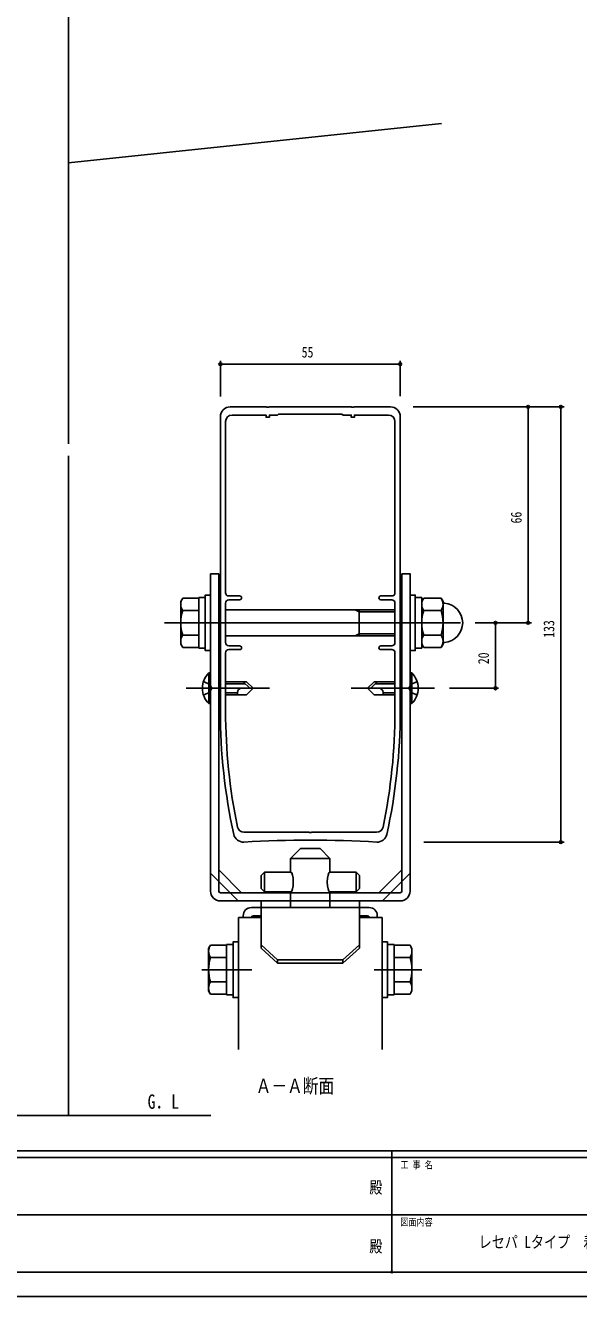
# Model space of a CAD drawing. Units: millimetres on the paper. Extents: x -420 to 420, y -297 to 297.
# Drawn here: x -112.5 to 56.6, y -297 to 91.4 of the extents above; entities that cross this region are included whole.
import ezdxf
from ezdxf.enums import TextEntityAlignment as Align

# ---------------------------------------------------------------- set-up
doc = ezdxf.new("R2010")
doc.units = ezdxf.units.MM
doc.header["$PDMODE"] = 32
doc.header["$PDSIZE"] = 0.5
for name, color, linetype in [('0-2_USER1', 3, 'Continuous'), ('0-3_YKK_11', 7, 'Continuous'), ('0-4_YKK_12', 2, 'Continuous'), ('0-5_YKK_13', 4, 'Continuous'), ('0-7_YKK_D', 6, 'Continuous'), ('0-8_YKK_ZWAK', 7, 'Continuous')]:
    doc.layers.add(name, color=color, linetype=linetype)
doc.styles.add('ＭＳ ゴシック', font='')
doc.styles.get('ＭＳ ゴシック').set_extended_font_data('MS Gothic')

msp = doc.modelspace()

# ---------------------------------------------------------------- linework, layer by layer
at = {"layer": '0-3_YKK_11'}
for p, q in [((-52.932, -118.112), (-52.932, -28.112)), ((-51.332, -29.612), (-51.332, -81.912)), ((0.468, -81.912), (0.468, -29.612)), ((2.068, -28.112), (2.068, -118.112)), ((-51.332, -85.112), (-51.332, -97.112)), ((-50.332, -82.912), (-47.032, -82.912)), ((-47.032, -84.112), (-50.332, -84.112)), ((-3.832, -82.912), (-0.532, -82.912)), ((-0.532, -84.112), (-3.832, -84.112)), ((0.468, -97.112), (0.468, -85.112)), ((-51.332, -100.312), (-51.332, -118.112)), ((-50.332, -98.112), (-47.032, -98.112)), ((-47.032, -99.312), (-50.332, -99.312)), ((-3.832, -98.112), (-0.532, -98.112)), ((-0.532, -99.312), (-3.832, -99.312)), ((0.468, -118.112), (0.468, -100.312))]:
    msp.add_line(p, q, dxfattribs=at)
for points in [[(-49.932, -25.112), (-38.89, -25.112), (-38.707, -25.232), (-38.157, -25.232), (-37.974, -25.112), (-12.89, -25.112), (-12.707, -25.232), (-12.157, -25.232), (-11.974, -25.112), (-0.932, -25.112)], [(-1.532, -27.612), (-11.932, -27.612), (-11.932, -28.312), (-12.932, -28.312), (-12.932, -27.612), (-15.432, -27.612), (-15.732, -27.312), (-35.132, -27.312), (-35.432, -27.612), (-37.932, -27.612), (-37.932, -28.312), (-38.932, -28.312), (-38.932, -27.612), (-49.332, -27.612)], [(-45.721, -155.112), (-25.89, -155.112), (-25.707, -155.232), (-25.157, -155.232), (-24.974, -155.112), (-5.144, -155.112)]]:
    msp.add_lwpolyline(points, dxfattribs=at)
for centre, radius, start, end in [((-49.932, -28.112), 3, 90.00001, 179.99999), ((-0.932, -28.112), 3, 0.00001, 89.99999), ((-49.332, -29.612), 2, 90.00001, 179.99999), ((-1.532, -29.612), 2, 0.00001, 89.99999), ((-50.332, -81.912), 1, 180.00001, 269.99999), ((-50.332, -85.112), 1, 90.00001, 179.99999), ((-47.032, -83.512), 0.6, 269.99999, 90.00001), ((-3.832, -83.512), 0.6, 89.99999, 270.00001), ((-0.532, -81.912), 1, 270.00001, 359.99999), ((-0.532, -85.112), 1, 0.00001, 89.99999), ((-50.332, -97.112), 1, 180.00001, 269.99999), ((-50.332, -100.312), 1, 90.00001, 179.99999), ((-47.032, -98.712), 0.6, 269.99999, 90.00001), ((-3.832, -98.712), 0.6, 89.99999, 270.00001), ((-0.532, -97.112), 1, 270.00001, 359.99999), ((-0.532, -100.312), 1, 0.00001, 89.99999), ((122.068, -118.112), 175, 180, 192.42235), ((122.068, -118.112), 173.4, 180, 191.78271), ((-172.932, -118.112), 173.4, 348.21729, 360), ((-172.932, -118.112), 175, 347.57765, 0), ((-45.721, -153.112), 2, 191.78271, 269.99999), ((-5.144, -153.112), 2, 270.00001, 348.21729), ((-45.905, -155.112), 3, 192.42234, 273.35733), ((-25.432, -504.105), 346.593, 86.64267, 93.35733), ((-4.959, -155.112), 3, 266.64267, 347.57766)]:
    msp.add_arc(centre, radius, start, end, dxfattribs=at)
at = {"layer": '0-4_YKK_12'}
for p, q in [((-99.338, 178.346), (-99.338, -36.409)), ((14.709, 61.437), (-99.338, 49.45)), ((-99.338, -40.104), (-99.338, -241.678)), ((-47.432, -221.53), (-47.432, -181.112)), ((-40.432, -181.112), (-47.432, -181.112)), ((-3.432, -181.112), (-10.432, -181.112)), ((-3.432, -221.53), (-3.432, -181.112)), ((-381.517, -241.678), (-55.832, -241.678))]:
    msp.add_line(p, q, dxfattribs=at)
at = {"layer": '0-5_YKK_13'}
for p, q in [((-55.932, -76.112), (-55.932, -173.112)), ((-53.432, -76.112), (-55.932, -76.112)), ((-53.432, -173.112), (-53.432, -76.112)), ((2.568, -173.112), (2.568, -76.112)), ((-65.032, -84.612), (-64.452, -83.606)), ((-65.032, -84.612), (-65.032, -97.612)), ((-59.532, -83.606), (-64.452, -83.606)), ((-59.532, -83.412), (-59.532, -98.812)), ((-59.532, -83.412), (-57.532, -83.412)), ((-59.532, -83.606), (-59.532, -98.618)), ((8.668, -83.412), (6.668, -83.412)), ((8.668, -83.412), (8.668, -98.812)), ((8.668, -84.612), (9.248, -83.606)), ((8.668, -97.612), (8.668, -84.612)), ((9.248, -83.606), (14.587, -83.606)), ((15.168, -84.612), (14.587, -83.606)), ((15.168, -97.612), (15.168, -84.612)), ((-59.532, -87.359), (-64.452, -87.359)), ((-52.932, -87.112), (-53.432, -87.112)), ((0.568, -87.112), (-51.432, -87.112)), ((-10.532, -87.792), (-11.71, -87.112)), ((-10.532, -87.112), (-10.532, -95.112)), ((0.568, -87.792), (-10.532, -87.792)), ((2.568, -87.112), (2.068, -87.112)), ((2.568, -87.792), (2.068, -87.792)), ((9.248, -87.359), (14.587, -87.359)), ((-70.032, -91.112), (20.468, -91.112)), ((-59.532, -94.865), (-64.452, -94.865)), ((-53.432, -95.112), (-52.932, -95.112)), ((-51.432, -95.112), (0.568, -95.112)), ((-10.532, -94.432), (-11.71, -95.112)), ((0.568, -94.432), (-10.532, -94.432)), ((2.568, -94.432), (2.068, -94.432)), ((2.068, -95.112), (2.568, -95.112)), ((9.248, -94.865), (14.587, -94.865)), ((-65.032, -97.612), (-64.452, -98.618)), ((-59.532, -98.618), (-64.452, -98.618)), ((-59.532, -98.812), (-57.532, -98.812)), ((8.668, -98.812), (6.668, -98.812)), ((8.668, -97.612), (9.248, -98.618)), ((9.248, -98.618), (14.587, -98.618)), ((15.168, -97.612), (14.587, -98.618)), ((-56.443, -106.412), (-56.443, -115.812)), ((-55.932, -106.412), (-56.443, -106.412)), ((-55.932, -106.412), (-55.932, -115.812)), ((5.068, -106.412), (5.068, -115.812)), ((5.068, -106.412), (5.579, -106.412)), ((5.579, -106.412), (5.579, -115.812)), ((-63.432, -111.112), (-37.932, -111.112)), ((-55.932, -109.112), (-55.932, -113.112)), ((-52.932, -109.112), (-53.432, -109.112)), ((-53.432, -109.712), (-52.932, -109.712)), ((-53.432, -112.512), (-52.932, -112.512)), ((-44.932, -109.112), (-51.332, -109.112)), ((-51.332, -109.712), (-45.332, -109.712)), ((-51.332, -112.512), (-47.732, -112.512)), ((-47.732, -112.445), (-47.732, -113.112)), ((-42.932, -111.112), (-46.399, -111.112)), ((-45.932, -109.112), (-43.932, -111.112)), ((-44.932, -109.112), (-42.932, -111.112)), ((-44.932, -113.112), (-42.932, -111.112)), ((12.568, -111.112), (-12.932, -111.112)), ((-5.932, -109.112), (-7.932, -111.112)), ((-5.932, -113.112), (-7.932, -111.112)), ((-7.932, -111.112), (-4.465, -111.112)), ((-4.932, -109.112), (-6.932, -111.112)), ((-5.932, -109.112), (0.468, -109.112)), ((0.468, -109.712), (-5.532, -109.712)), ((-3.132, -112.445), (-3.132, -113.112)), ((0.468, -112.512), (-3.132, -112.512)), ((2.068, -109.112), (2.568, -109.112)), ((2.568, -109.712), (2.068, -109.712)), ((2.568, -112.512), (2.068, -112.512)), ((5.068, -109.112), (5.068, -113.112)), ((-55.932, -115.812), (-56.443, -115.812)), ((-53.432, -113.112), (-52.932, -113.112)), ((-51.332, -113.112), (-44.932, -113.112)), ((0.468, -113.112), (-5.932, -113.112)), ((2.568, -113.112), (2.068, -113.112)), ((5.068, -115.812), (5.579, -115.812)), ((-31.432, -163.112), (-28.432, -160.112)), ((-31.432, -163.112), (-19.432, -163.112)), ((-31.432, -167.312), (-31.432, -163.112)), ((-28.432, -160.112), (-22.432, -160.112)), ((-19.432, -163.112), (-22.432, -160.112)), ((-19.432, -167.312), (-19.432, -163.112)), ((-53.432, -166.612), (-46.432, -173.612)), ((2.568, -166.612), (-4.432, -173.612)), ((-47.468, -176.112), (-55.932, -167.648)), ((-39.432, -167.312), (-40.432, -168.312)), ((-40.432, -172.312), (-40.432, -168.312)), ((-31.432, -167.312), (-39.432, -167.312)), ((-39.432, -167.312), (-39.432, -173.312)), ((-11.432, -167.312), (-19.432, -167.312)), ((-10.432, -172.312), (-10.432, -168.312)), ((-3.397, -176.112), (5.068, -167.648)), ((-52.932, -173.612), (2.068, -173.612)), ((-40.432, -172.312), (-39.432, -173.312)), ((-31.432, -173.312), (-39.432, -173.312)), ((-31.432, -178.112), (-31.432, -173.312)), ((-19.432, -178.112), (-19.432, -173.312)), ((-11.432, -173.312), (-19.432, -173.312)), ((-11.432, -173.312), (-10.432, -172.312)), ((-52.932, -176.112), (2.068, -176.112)), ((-43.432, -178.112), (-7.432, -178.112)), ((-40.432, -190.58), (-40.432, -178.112)), ((-10.432, -190.58), (-10.432, -178.112)), ((-45.932, -181.112), (-45.932, -180.612)), ((-40.432, -180.612), (-42.932, -180.612)), ((-7.932, -180.612), (-10.432, -180.612)), ((-4.932, -181.112), (-4.932, -180.612)), ((-56.532, -190.612), (-55.952, -189.606)), ((-51.032, -189.606), (-55.952, -189.606)), ((-51.032, -189.412), (-51.032, -204.812)), ((-51.032, -189.412), (-49.032, -189.412)), ((-51.032, -189.606), (-51.032, -204.618)), ((-35.432, -194.055), (-40.432, -189.524)), ((-15.432, -194.055), (-10.432, -189.524)), ((0.168, -189.412), (-1.832, -189.412)), ((0.168, -189.412), (0.168, -204.812)), ((0.168, -189.606), (5.087, -189.606)), ((0.168, -189.606), (0.168, -204.618)), ((5.668, -190.612), (5.087, -189.606)), ((-56.532, -190.612), (-56.532, -203.612)), ((-51.032, -193.359), (-55.952, -193.359)), ((-40.432, -190.58), (-35.432, -195.112)), ((-15.432, -194.055), (-35.432, -194.055)), ((-35.432, -194.055), (-35.432, -195.112)), ((-15.432, -195.112), (-10.432, -190.58)), ((-15.432, -194.055), (-15.432, -195.112)), ((0.168, -193.359), (5.087, -193.359)), ((5.668, -190.612), (5.668, -203.612)), ((-58.566, -197.112), (-43.295, -197.112)), ((-15.432, -195.112), (-35.432, -195.112)), ((8.639, -197.112), (-5.937, -197.112)), ((-51.032, -200.865), (-55.952, -200.865)), ((0.168, -200.865), (5.087, -200.865)), ((-56.532, -203.612), (-55.952, -204.618)), ((-51.032, -204.618), (-55.952, -204.618)), ((-51.032, -204.812), (-49.032, -204.812)), ((0.168, -204.812), (-1.832, -204.812)), ((0.168, -204.618), (5.087, -204.618)), ((5.668, -203.612), (5.087, -204.618))]:
    msp.add_line(p, q, dxfattribs=at)
for points in [[(5.068, -173.112), (5.068, -76.112), (2.568, -76.112)], [(-58.086, -109.012), (-56.138, -109.962), (-55.527, -111.112)], [(-58.086, -113.212), (-56.138, -112.262), (-55.527, -111.112)], [(7.222, -109.012), (5.274, -109.962), (4.663, -111.112)], [(7.222, -113.212), (5.274, -112.262), (4.663, -111.112)], [(-10.432, -168.312), (-11.432, -167.312), (-11.432, -173.312)]]:
    msp.add_lwpolyline(points, dxfattribs=at)
for points in [[(-55.932, -99.612), (-55.932, -82.612), (-57.532, -82.612), (-57.532, -99.612)], [(5.068, -99.612), (5.068, -82.612), (6.668, -82.612), (6.668, -99.612)], [(-40.432, -178.112), (-10.432, -178.112), (-10.432, -176.112), (-40.432, -176.112)], [(-47.432, -205.612), (-47.432, -188.612), (-49.032, -188.612), (-49.032, -205.612)], [(-3.432, -205.612), (-3.432, -188.612), (-1.832, -188.612), (-1.832, -205.612)]]:
    msp.add_lwpolyline(points, close=True, dxfattribs=at)
for centre, radius, start, end in [((-61.71, -85.483), 3.323, 145.61575, 214.38425), ((11.99, -85.483), 3.323, 145.61575, 214.38425), ((11.845, -85.483), 3.323, 325.61575, 34.38425), ((15.668, -84.631), 0.5, 180, 265.58827), ((15.168, -91.112), 6, 274.41173, 85.58827), ((-52.613, -91.112), 12.419, 162.41205, 197.58795), ((21.087, -91.112), 12.419, 162.41205, 197.58795), ((2.748, -91.112), 12.419, 342.41205, 17.58795), ((-61.71, -96.741), 3.323, 145.61575, 214.38425), ((11.99, -96.741), 3.323, 145.61575, 214.38425), ((11.845, -96.741), 3.323, 325.61575, 34.38425), ((15.668, -97.593), 0.5, 94.41173, 180), ((-51.884, -111.112), 6.548, 134.12696, 225.87304), ((1.02, -111.112), 6.548, 314.12696, 45.87304), ((-46.399, -112.445), 1.333, 90, 180), ((-4.465, -112.445), 1.333, 0, 90), ((-52.932, -173.112), 3, 180, 270), ((-52.932, -173.112), 0.5, 180, 270), ((2.068, -173.112), 0.5, 270, 0), ((2.068, -173.112), 3, 270, 0), ((-43.432, -180.612), 2.5, 90, 180), ((-7.432, -180.612), 2.5, 0, 90), ((-42.932, -181.112), 0.5, 90, 180), ((-7.932, -181.112), 0.5, 0, 90), ((-53.21, -191.483), 3.323, 145.61575, 214.38425), ((2.345, -191.483), 3.323, 325.61575, 34.38425), ((-44.113, -197.112), 12.419, 162.41205, 197.58795), ((-6.752, -197.112), 12.419, 342.41205, 17.58795), ((-53.21, -202.741), 3.323, 145.61575, 214.38425), ((2.345, -202.741), 3.323, 325.61575, 34.38425)]:
    msp.add_arc(centre, radius, start, end, dxfattribs=at)
for centre, major_axis in [((-31.432, -170.312), (0, 3)), ((-19.432, -170.312), (0, -3))]:
    msp.add_ellipse(centre, major_axis=major_axis, ratio=0.267949, start_param=3.1415927, end_param=6.2831853, dxfattribs=at)
at = {"layer": '0-7_YKK_D'}
for p, q in [((-52.932, -21.951), (-52.932, -11.031)), ((2.068, -21.879), (2.068, -11.031)), ((2.068, -12.031), (-52.932, -12.031)), ((5.979, -25.112), (52.168, -25.112)), ((5.979, -25.112), (42.168, -25.112)), ((41.168, -25.112), (41.168, -91.112)), ((51.168, -25.112), (51.168, -158.112)), ((24.933, -91.112), (42.168, -91.112)), ((24.933, -91.112), (32.168, -91.112)), ((31.168, -91.112), (31.168, -111.112)), ((17.092, -111.112), (32.168, -111.112)), ((9.322, -158.112), (52.168, -158.112))]:
    msp.add_line(p, q, dxfattribs=at)
for centre in [(-52.932, -12.031), (2.068, -12.031), (41.168, -25.112), (51.168, -25.112), (31.168, -91.112), (41.168, -91.112), (31.168, -111.112), (51.168, -158.112)]:
    msp.add_circle(centre, 0.425, dxfattribs=at)
at = {"layer": '0-8_YKK_ZWAK'}
for p, q in [((389.502, -252.5), (-390.498, -252.5)), ((-0.498, -254.5), (-130.498, -254.5)), ((-0.498, -252.5), (-0.498, -289.5)), ((129.502, -254.5), (-0.498, -254.5)), ((-129.748, -272), (-0.498, -272)), ((-0.498, -272), (129.502, -272)), ((-130.498, -289.5), (-0.498, -289.5)), ((-0.498, -289.5), (129.502, -289.5))]:
    msp.add_line(p, q, dxfattribs=at)
msp.add_lwpolyline([(-420.5, -297), (420.5, -297), (420.5, 297), (-420.5, 297)], close=True, dxfattribs=at)
msp.add_point((-0.498, -289.5), dxfattribs=at)

# ---------------------------------------------------------------- texts
at = {"layer": '0-2_USER1', "style": 'ＭＳ ゴシック', "width": 0.8}
for s, height, p in [('Ａ－Ａ断面', 4.399, (-42.132, -236.147)), ('G．L', 4.399, (-75.165, -240.937)), ('レセパ Lタイプ\u3000着脱式サポート 詳細図', 3.666, (26.049, -283.25))]:
    msp.add_text(s, height=height, dxfattribs=at).set_placement(p, align=Align.BOTTOM_LEFT)
at = {"layer": '0-7_YKK_D', "style": 'ＭＳ ゴシック', "width": 0.8}
msp.add_text('55', height=3.299, dxfattribs=at).set_placement((-28.072, -11.031), align=Align.BOTTOM_LEFT)
for s, p in [('66', (40.168, -60.752)), ('133', (50.168, -95.692)), ('20', (30.168, -103.752))]:
    msp.add_text(s, height=3.299, rotation=90, dxfattribs=at).set_placement(p, align=Align.BOTTOM_LEFT)
at = {"layer": '0-8_YKK_ZWAK', "style": 'ＭＳ ゴシック', "width": 0.8}
for s, height, p in [('工 事 名', 2.199, (2.127, -258.5)), ('殿', 3.666, (-7.367, -266.583)), ('図面内容', 2.199, (2.127, -276)), ('殿', 3.666, (-7.367, -284.583))]:
    msp.add_text(s, height=height, dxfattribs=at).set_placement(p, align=Align.BOTTOM_LEFT)

doc.saveas('drawing.dxf')
